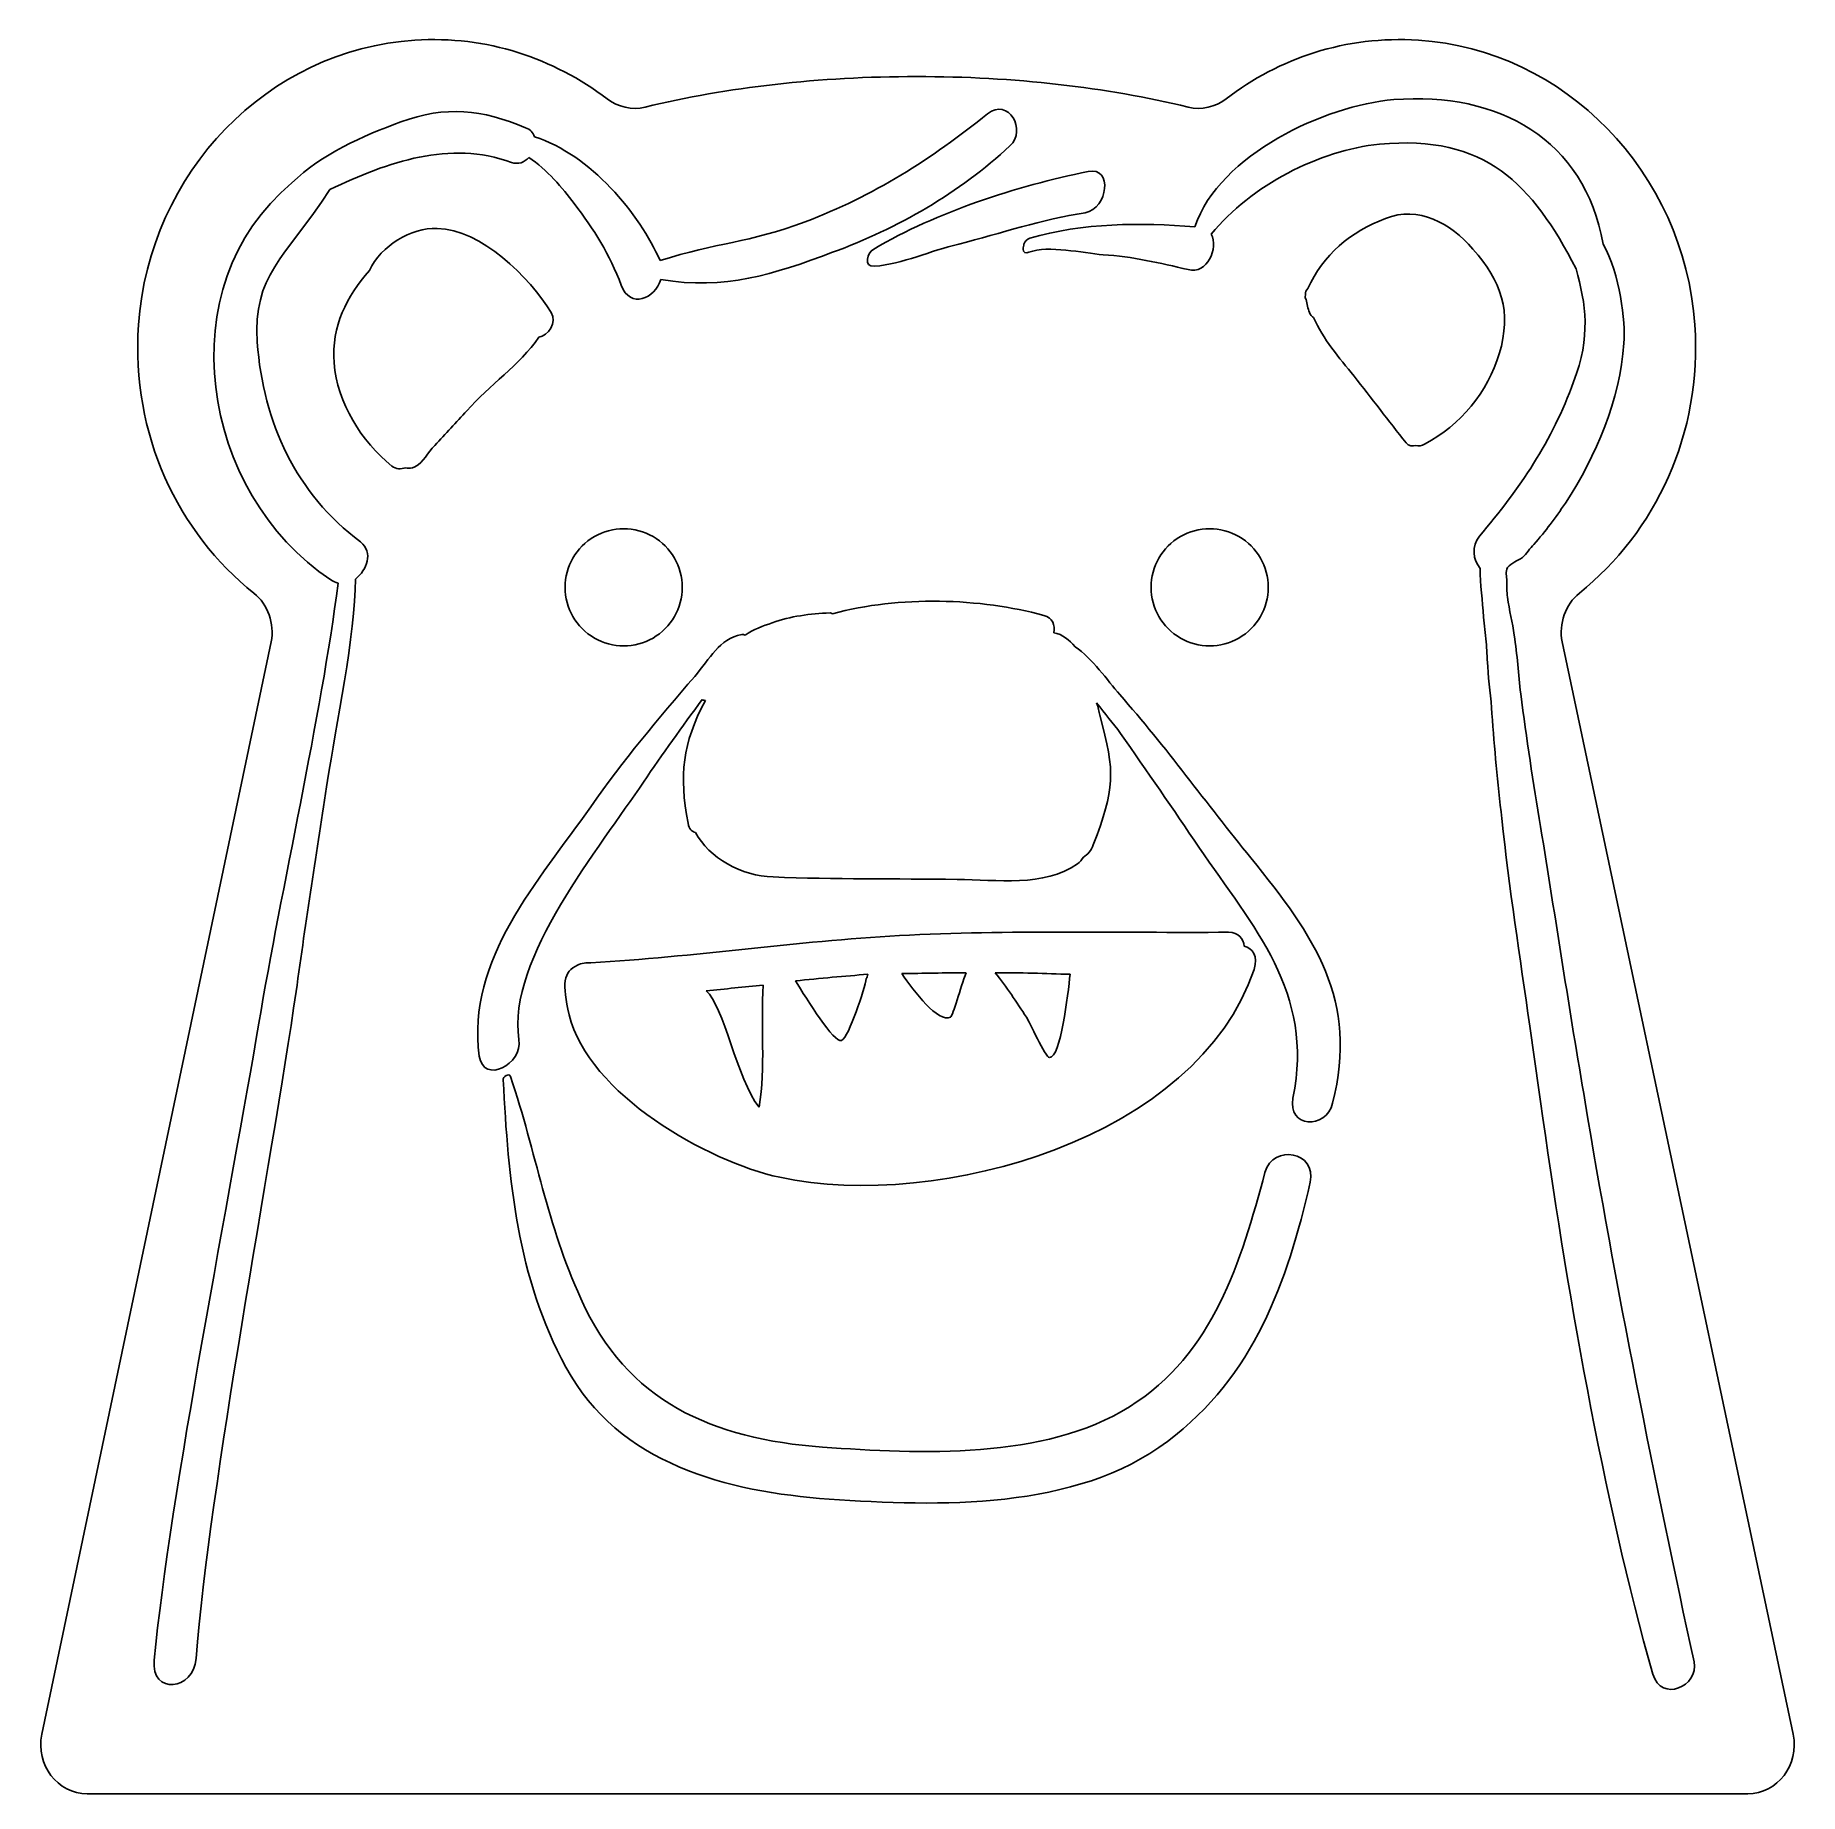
# Model space of a CAD drawing. Extents: x 81.3 to 156.6, y 50.4 to 125.5.
import ezdxf

# ---------------------------------------------------------------- set-up
doc = ezdxf.new("R2010")
doc.units = 0
doc.layers.get('0').update_dxf_attribs({"linetype": 'CONTINUOUS'})

msp = doc.modelspace()

# ---------------------------------------------------------------- linework, layer by layer
at = {"color": 7}
for p, q in [((121.960471, 122.200066), (121.960471, 122.200066)), ((126.260214, 119.733), (126.260214, 119.733)), ((142.683821, 116.420084), (142.683821, 116.420084)), ((147.089294, 115.574233), (147.089294, 115.574233)), ((135.529331, 114.481676), (135.529331, 114.446432)), ((103.316506, 113.706312), (103.316506, 113.706312)), ((97.395549, 107.080479), (97.50128, 107.115723)), ((133.203241, 90.410166), (133.203241, 90.410166)), ((132.92129, 86.63908), (132.92129, 86.63908)), ((116.850122, 85.440792), (116.850122, 85.440792)), ((121.044133, 85.511279), (121.044133, 85.511279)), ((125.48485, 85.440792), (125.48485, 85.440792)), ((112.37416, 84.982622), (112.37416, 84.982622)), ((112.37416, 84.982622), (112.37416, 84.982622)), ((133.802385, 76.982282), (133.802385, 76.982282)), ((152.129157, 56.082714), (152.129157, 56.082714))]:
    msp.add_line(p, q, dxfattribs=at)
at = {"color": 1}
for p, q in [((108.920272, 101.97013), (108.920272, 101.97013)), ((133.943364, 101.97013), (133.943364, 101.97013)), ((91.368864, 99.644036), (81.571089, 52.981254)), ((156.358418, 52.981254), (146.490156, 99.644036)), ((83.509498, 50.443701), (154.420009, 50.443701))]:
    msp.add_line(p, q, dxfattribs=at)
for points in [[(97.501284, 125.33676), (91.227889, 124.949077), (86.152784, 119.697754), (85.694615, 113.177651)], [(105.713088, 122.83445), (103.422241, 124.561396), (100.567495, 125.548223), (97.501284, 125.33676)], [(140.357736, 125.33676), (137.256282, 125.548223), (134.401536, 124.561396), (132.145932, 122.83445)], [(152.164407, 113.177651), (151.706236, 119.697754), (146.595888, 124.949077), (140.357736, 125.33676)], [(118.92951, 123.786032), (114.770744, 123.786032), (110.823438, 123.327864), (107.334301, 122.482012)], [(130.524718, 122.482012), (127.035581, 123.327864), (123.088278, 123.786032), (118.92951, 123.786032)], [(107.334301, 122.482012), (106.770403, 122.341037), (106.171257, 122.482012), (105.713088, 122.83445)], [(132.145932, 122.83445), (131.687763, 122.482012), (131.088619, 122.341037), (130.524718, 122.482012)], [(85.694615, 113.177651), (85.37742, 108.490226), (87.386316, 104.296215), (90.628745, 101.72342)], [(147.230275, 101.72342), (150.472704, 104.33146), (152.4816, 108.525471), (152.164407, 113.177651)], [(103.915654, 101.97013), (103.915654, 102.864119), (104.392591, 103.690198), (105.166808, 104.137193)], [(105.166808, 104.137193), (105.941026, 104.584187), (106.8949, 104.584187), (107.669118, 104.137193)], [(107.669118, 104.137193), (108.443335, 103.690198), (108.920272, 102.864119), (108.920272, 101.97013)], [(128.938746, 101.97013), (128.938746, 102.864119), (129.415683, 103.690198), (130.1899, 104.137193)], [(130.1899, 104.137193), (130.964117, 104.584187), (131.917992, 104.584187), (132.692209, 104.137193)], [(132.692209, 104.137193), (133.466426, 103.690198), (133.943364, 102.864119), (133.943364, 101.97013)], [(105.166808, 99.803066), (104.392591, 100.250061), (103.915654, 101.076141), (103.915654, 101.97013)], [(108.920272, 101.97013), (108.920272, 101.076141), (108.443335, 100.250061), (107.669118, 99.803066)], [(130.1899, 99.803066), (129.415683, 100.250061), (128.938746, 101.076141), (128.938746, 101.97013)], [(133.943364, 101.97013), (133.943364, 101.076141), (133.466426, 100.250061), (132.692209, 99.803066)], [(90.628745, 101.72342), (91.227889, 101.230007), (91.509839, 100.4194), (91.368864, 99.644036)], [(146.490156, 99.644036), (146.34918, 100.4194), (146.631131, 101.230007), (147.230275, 101.72342)], [(107.669118, 99.803066), (106.8949, 99.356072), (105.941026, 99.356072), (105.166808, 99.803066)], [(132.692209, 99.803066), (131.917992, 99.356072), (130.964117, 99.356072), (130.1899, 99.803066)], [(81.571089, 52.981254), (81.289141, 51.677234), (82.240723, 50.443701), (83.509498, 50.443701)], [(154.420009, 50.443701), (155.688787, 50.443701), (156.640369, 51.677234), (156.358418, 52.981254)]]:
    msp.add_open_spline(points, degree=3, dxfattribs=at)
at = {"color": 7}
for points in [[(122.912054, 120.825558), (123.652173, 121.49519), (122.841566, 122.904942), (121.960471, 122.200066)], [(148.25234, 116.631547), (147.441732, 121.107508), (143.811622, 123.151648), (139.300417, 122.79921)], [(102.223948, 121.600921), (100.391271, 122.376285), (98.805301, 122.552504), (96.902136, 121.847628)], [(121.960471, 122.200066), (119.563894, 120.261657), (117.061584, 118.675687), (114.171594, 117.583129)], [(139.300417, 122.79921), (136.375182, 122.552504), (131.863977, 120.47312), (130.806663, 117.371666)], [(96.902136, 121.847628), (95.280921, 121.248483), (93.483488, 120.47312), (92.249955, 119.239587)], [(102.61163, 121.21324), (102.541142, 121.389459), (102.435411, 121.530434), (102.223948, 121.600921)], [(138.701272, 120.896046), (143.212477, 121.318971), (145.221374, 119.204344), (147.089294, 115.574233)], [(93.87117, 118.957637), (96.373479, 120.155926), (98.98152, 121.072264), (101.624804, 120.120682)], [(107.968686, 115.926671), (107.122835, 117.900323), (104.972964, 120.47312), (102.61163, 121.21324)], [(115.334639, 116.279109), (118.118898, 117.301179), (120.762182, 118.816662), (122.912054, 120.825558)], [(131.511539, 117.054472), (133.203241, 119.133856), (136.128475, 120.649339), (138.701272, 120.896046)], [(101.624804, 120.120682), (101.906754, 120.014951), (102.188705, 120.120682), (102.364923, 120.332145)], [(102.364923, 120.332145), (103.140287, 119.803488), (103.809919, 119.028125), (104.303332, 118.358493)], [(126.119239, 117.970811), (127.106065, 118.14703), (127.317528, 119.944463), (126.260214, 119.733)], [(92.249955, 119.239587), (86.928143, 114.869357), (88.337895, 105.987922), (93.906414, 102.287324)], [(126.260214, 119.733), (123.15876, 119.098612), (119.8106, 118.006055), (117.096828, 116.420084)], [(90.769716, 112.437536), (90.593497, 115.327526), (91.897517, 115.961915), (93.87117, 118.957637)], [(104.303332, 118.358493), (105.149183, 117.265935), (105.818815, 116.173377), (106.312228, 114.869357)], [(114.171594, 117.583129), (111.739772, 116.666791), (110.400508, 116.702034), (107.968686, 115.926671)], [(120.726939, 116.631547), (122.524372, 117.089716), (124.286562, 117.688861), (126.119239, 117.970811)], [(138.947979, 117.724104), (137.467739, 117.160204), (136.269451, 116.173377), (135.635062, 114.728382)], [(142.683821, 116.420084), (141.732238, 117.512642), (140.35773, 118.288005), (138.947979, 117.724104)], [(98.452863, 117.301179), (97.325061, 117.336423), (96.056285, 116.561059), (95.562872, 115.503745)], [(103.316506, 113.706312), (102.400167, 115.221795), (100.320784, 117.265935), (98.452863, 117.301179)], [(123.757905, 116.878253), (123.652173, 116.84301), (123.546442, 116.737278), (123.511198, 116.631547)], [(130.806663, 117.371666), (128.515817, 117.547885), (126.013507, 117.547885), (123.757905, 116.878253)], [(130.524713, 115.538989), (131.33532, 115.327526), (131.828733, 116.455328), (131.511539, 117.054472)], [(108.00393, 115.116064), (110.752946, 114.657894), (112.797086, 115.327526), (115.334639, 116.279109)], [(117.096828, 116.420084), (116.814878, 116.279109), (116.638659, 115.644721), (117.132072, 115.679964)], [(117.132072, 115.679964), (118.330361, 115.785696), (119.52865, 116.349596), (120.726939, 116.631547)], [(123.475954, 116.420084), (123.440711, 116.279109), (123.61693, 116.208621), (123.722661, 116.279109)], [(123.511198, 116.631547), (123.511198, 116.561059), (123.475954, 116.490572), (123.475954, 116.420084)], [(123.722661, 116.279109), (124.568512, 116.596303), (126.013507, 116.243865), (126.894602, 116.173377)], [(126.894602, 116.173377), (128.128135, 116.10289), (129.326424, 115.82094), (130.524713, 115.538989)], [(143.811622, 111.944123), (144.340279, 113.741556), (143.917353, 115.045576), (142.683821, 116.420084)], [(149.133434, 112.402292), (149.203922, 113.31863), (148.957215, 115.36277), (148.25234, 116.631547)], [(95.562872, 115.503745), (94.576046, 114.375944), (93.941657, 113.142411), (94.047389, 111.556441)], [(147.089294, 115.574233), (147.51222, 114.05875), (147.723683, 112.684242), (146.983563, 110.745834)], [(106.312228, 114.869357), (106.69991, 113.847287), (107.757224, 114.305457), (108.00393, 115.116064)], [(135.635062, 114.728382), (135.564575, 114.657894), (135.529331, 114.587407), (135.529331, 114.481676)], [(135.529331, 114.446432), (135.494087, 114.375944), (135.529331, 114.305457), (135.564575, 114.270213)], [(135.564575, 114.270213), (135.599819, 114.05875), (135.635062, 113.882531), (135.70555, 113.706312)], [(102.787849, 112.648998), (103.175531, 112.719486), (103.598456, 113.283387), (103.316506, 113.706312)], [(135.70555, 113.706312), (135.740794, 113.600581), (135.811281, 113.530093), (135.881769, 113.494849)], [(135.881769, 113.494849), (136.269451, 112.578511), (136.974326, 111.767904), (137.608715, 110.99254)], [(95.17519, 103.908538), (92.426174, 105.987922), (91.016423, 108.983644), (90.769716, 112.437536)], [(99.721639, 109.512301), (100.673222, 110.604858), (101.977242, 111.450709), (102.787849, 112.648998)], [(146.631125, 105.564996), (147.970389, 107.609136), (148.957215, 109.97047), (149.133434, 112.402292)], [(94.047389, 111.556441), (94.188364, 109.829495), (95.210434, 108.208281), (96.514454, 107.150967)], [(140.639681, 108.102549), (142.155164, 108.877913), (143.318209, 110.322908), (143.811622, 111.944123)], [(137.608715, 110.99254), (138.348834, 110.040958), (139.088954, 109.089375), (139.829073, 108.137793)], [(146.983563, 110.745834), (146.067225, 108.208281), (144.692717, 106.199385), (142.965771, 104.155245)], [(98.347131, 108.032062), (98.805301, 108.525475), (99.26347, 109.018888), (99.721639, 109.512301)], [(97.50128, 107.115723), (97.888962, 107.327186), (98.029937, 107.714868), (98.347131, 108.032062)], [(139.829073, 108.137793), (139.934805, 107.996818), (140.111024, 107.996818), (140.251999, 108.032062)], [(140.251999, 108.032062), (140.35773, 107.996818), (140.498706, 107.996818), (140.639681, 108.102549)], [(96.514454, 107.150967), (96.690673, 107.009992), (96.902136, 107.009992), (97.113599, 107.080479)], [(97.113599, 107.080479), (97.184086, 107.045236), (97.289818, 107.045236), (97.395549, 107.080479)], [(145.291861, 103.802807), (145.785274, 104.366707), (146.2082, 104.930608), (146.631125, 105.564996)], [(142.965771, 104.155245), (142.613333, 103.732319), (142.683821, 103.133175), (143.001015, 102.780737)], [(94.963727, 102.322568), (95.45714, 102.710249), (95.739091, 103.450369), (95.17519, 103.908538)], [(144.16406, 102.815981), (144.340279, 103.027443), (144.586985, 103.097931), (144.798448, 103.238906)], [(144.798448, 103.238906), (144.974667, 103.415125), (145.115642, 103.626588), (145.291861, 103.802807)], [(143.001015, 102.780737), (142.965771, 102.075861), (143.106746, 101.406229), (143.14199, 100.701353)], [(144.128816, 102.25208), (144.128816, 102.428299), (144.058328, 102.639762), (144.16406, 102.815981)], [(94.223608, 102.146349), (93.483488, 96.401611), (91.791786, 89.070902), (90.840204, 83.361408)], [(93.765438, 93.723083), (94.117876, 95.943441), (94.963727, 99.996477), (94.963727, 102.322568)], [(93.906414, 102.287324), (94.012145, 102.216836), (94.117876, 102.181592), (94.223608, 102.146349)], [(144.16406, 101.547204), (144.128816, 101.793911), (144.128816, 102.005373), (144.128816, 102.25208)], [(124.357049, 100.771841), (121.643277, 101.51196), (118.189386, 101.617692), (115.334639, 100.842328)], [(144.44601, 99.92599), (144.375523, 100.454647), (144.234547, 100.983303), (144.16406, 101.547204)], [(112.761842, 100.454647), (112.37416, 100.313671), (111.951235, 100.172696), (111.598797, 99.92599)], [(115.228907, 100.877572), (114.383056, 100.842328), (113.537205, 100.736597), (112.761842, 100.454647)], [(115.334639, 100.842328), (115.299395, 100.842328), (115.264151, 100.877572), (115.228907, 100.877572)], [(124.779975, 100.031721), (124.850462, 100.348915), (124.744731, 100.666109), (124.357049, 100.771841)], [(143.14199, 100.701353), (143.177234, 100.348915), (143.212477, 99.996477), (143.247721, 99.644039)], [(111.457822, 99.961234), (110.470995, 99.749771), (110.118558, 98.939164), (109.448926, 98.1638)], [(111.598797, 99.92599), (111.563553, 99.961234), (111.493065, 99.961234), (111.457822, 99.961234)], [(125.696313, 99.432577), (125.449607, 99.714527), (125.167656, 99.961234), (124.779975, 100.031721)], [(143.247721, 99.644039), (143.282965, 99.291602), (143.282965, 99.044895), (143.318209, 98.586726)], [(144.72796, 97.423681), (144.622229, 98.269532), (144.586985, 99.080139), (144.44601, 99.92599)], [(127.599478, 97.388437), (127.070821, 97.987581), (126.436433, 98.939164), (125.696313, 99.432577)], [(109.448926, 98.1638), (107.898199, 96.366367), (106.382716, 94.568934), (105.008208, 92.595281)], [(143.318209, 98.586726), (143.353453, 97.917094), (143.459184, 97.247462), (143.494428, 96.57783)], [(133.203241, 90.410166), (131.300076, 92.736256), (129.57313, 95.168078), (127.599478, 97.388437)], [(145.573811, 91.74943), (145.256617, 93.617351), (144.974667, 95.520516), (144.72796, 97.423681)], [(107.26381, 93.652595), (108.074418, 94.850884), (108.920269, 96.013929), (109.76612, 97.176974)], [(109.907095, 97.14173), (108.920269, 95.273809), (108.779293, 93.969789), (109.166975, 91.890405)], [(109.76612, 97.176974), (109.801363, 97.14173), (109.871851, 97.14173), (109.907095, 97.14173)], [(126.471677, 90.974067), (127.388015, 93.370645), (127.423259, 94.040277), (126.753627, 96.507342)], [(126.753627, 96.507342), (126.718383, 96.648317), (126.683139, 96.85978), (126.612652, 97.035999)], [(126.612652, 97.035999), (126.96509, 96.57783), (127.317528, 96.154904), (127.634722, 95.731979)], [(143.494428, 96.57783), (143.600159, 95.09759), (143.741134, 93.617351), (143.917353, 92.101868)], [(127.634722, 95.731979), (128.762523, 94.110764), (129.890324, 92.48955), (130.982882, 90.868335)], [(92.426174, 84.700672), (92.8491, 87.731638), (93.307269, 90.72736), (93.765438, 93.723083)], [(101.941998, 82.656532), (101.413341, 86.07518), (105.431133, 90.903579), (107.26381, 93.652595)], [(105.008208, 92.595281), (102.787849, 89.42334), (99.686395, 86.07518), (100.250296, 81.951656)], [(143.917353, 92.101868), (144.234547, 89.14139), (144.692717, 86.180911), (145.115642, 83.220433)], [(109.166975, 91.890405), (109.202219, 91.643699), (109.343194, 91.537967), (109.484169, 91.502724)], [(109.484169, 91.502724), (110.04807, 90.410166), (111.457822, 89.634803), (112.797086, 89.599559)], [(147.476976, 79.978004), (146.807344, 83.890065), (146.2082, 87.837369), (145.573811, 91.74943)], [(125.802045, 90.16346), (125.907776, 90.233947), (125.978264, 90.339679), (126.048751, 90.44541)], [(126.048751, 90.44541), (126.22497, 90.551141), (126.401189, 90.72736), (126.471677, 90.974067)], [(130.982882, 90.868335), (133.308972, 87.449688), (135.917013, 84.700672), (135.000674, 80.154223)], [(120.656451, 89.493828), (122.348153, 89.493828), (124.357049, 89.14139), (125.802045, 90.16346)], [(136.692376, 79.94276), (137.820177, 84.348234), (135.917013, 87.062006), (133.203241, 90.410166)], [(112.797086, 89.599559), (115.405126, 89.493828), (118.048411, 89.529071), (120.656451, 89.493828)], [(118.189386, 87.09725), (113.783912, 86.850543), (109.413682, 86.180911), (105.008208, 85.934205)], [(132.251658, 87.238225), (127.564234, 87.202981), (122.87681, 87.343956), (118.189386, 87.09725)], [(132.92129, 86.63908), (132.886047, 86.956275), (132.674584, 87.238225), (132.251658, 87.238225)], [(105.008208, 85.934205), (104.867233, 85.934205), (104.585282, 85.934205), (104.444307, 85.828473)], [(133.344216, 85.652254), (133.520435, 86.216155), (133.273728, 86.568593), (132.92129, 86.63908)], [(104.444307, 85.828473), (103.845163, 85.581767), (103.774675, 85.017866), (104.091869, 83.713846)], [(113.079036, 76.770819), (119.916331, 75.325824), (130.912394, 78.427277), (133.344216, 85.652254)], [(113.748668, 85.158841), (114.805982, 85.264573), (115.863295, 85.370304), (116.850122, 85.440792)], [(115.72232, 82.621288), (115.405126, 82.480313), (114.242081, 84.383478), (113.748668, 85.158841)], [(116.779634, 85.264573), (116.709146, 84.841647), (116.039514, 82.762263), (115.72232, 82.621288)], [(116.850122, 85.440792), (116.814878, 85.370304), (116.814878, 85.299816), (116.779634, 85.264573)], [(118.295117, 85.476035), (119.211456, 85.476035), (120.127794, 85.511279), (121.044133, 85.511279)], [(120.374501, 83.608114), (119.845844, 83.361408), (118.823774, 84.700672), (118.295117, 85.476035)], [(121.044133, 85.511279), (120.797426, 84.876891), (120.480232, 83.678602), (120.374501, 83.608114)], [(123.61693, 83.608114), (123.194004, 84.242503), (122.771079, 84.912135), (122.277665, 85.511279)], [(122.277665, 85.511279), (123.334979, 85.511279), (124.427537, 85.476035), (125.48485, 85.440792)], [(125.48485, 85.440792), (125.379119, 84.594941), (125.097169, 81.881169), (124.603756, 81.881169)], [(88.161676, 56.223689), (88.725576, 63.624885), (91.368861, 77.369963), (92.426174, 84.700672)], [(109.942339, 84.735916), (110.752946, 84.806403), (111.563553, 84.912135), (112.37416, 84.982622)], [(112.197941, 79.766541), (111.246359, 80.96483), (110.682458, 84.136771), (109.942339, 84.735916)], [(112.37416, 84.982622), (112.268429, 83.255677), (112.479892, 81.493487), (112.197941, 79.766541)], [(104.091869, 83.713846), (104.902476, 80.330442), (109.977582, 77.440451), (113.079036, 76.770819)], [(90.840204, 83.361408), (89.677159, 76.453625), (87.033874, 63.131472), (86.364242, 56.153201)], [(124.603756, 81.881169), (124.427537, 81.881169), (123.722661, 83.467139), (123.61693, 83.608114)], [(145.115642, 83.220433), (145.256617, 82.163119), (145.432836, 81.070561), (145.573811, 80.013248)], [(100.250296, 81.951656), (100.426515, 80.718124), (102.118217, 81.599218), (101.941998, 82.656532)], [(101.58956, 81.070561), (101.519072, 81.24678), (101.237122, 81.070561), (101.272366, 80.929586)], [(101.272366, 80.929586), (101.483829, 76.700331), (101.87151, 72.471076), (103.950894, 68.664747)], [(104.585282, 71.589982), (103.140287, 74.761923), (102.682118, 77.792889), (101.58956, 81.070561)], [(135.000674, 80.154223), (134.753968, 78.885446), (136.410426, 78.779715), (136.692376, 79.94276)], [(145.573811, 80.013248), (146.631125, 72.365345), (148.25234, 62.990497), (150.366967, 55.554057)], [(152.129157, 56.082714), (150.507942, 63.48391), (148.710509, 72.50632), (147.476976, 79.978004)], [(135.740794, 76.559356), (136.022744, 77.863376), (134.154823, 78.215814), (133.802385, 76.982282)], [(133.802385, 76.982282), (132.780315, 73.175952), (131.61727, 69.228648), (128.022403, 66.973045)], [(129.643618, 65.492806), (133.344216, 68.277065), (134.753968, 72.294857), (135.740794, 76.559356)], [(114.911713, 65.246099), (110.189045, 65.598537), (106.558935, 67.184508), (104.585282, 71.589982)], [(103.950894, 68.664747), (106.206497, 64.50598), (110.823433, 63.342935), (115.193663, 63.02574)], [(128.022403, 66.973045), (124.357049, 64.682199), (119.07048, 64.964149), (114.911713, 65.246099)], [(115.193663, 63.02574), (119.845844, 62.708546), (125.731557, 62.532327), (129.643618, 65.492806)], [(86.364242, 56.153201), (86.223267, 54.637718), (88.055944, 54.849181), (88.161676, 56.223689)], [(150.366967, 55.554057), (150.719405, 54.320524), (152.340619, 55.0254), (152.129157, 56.082714)]]:
    msp.add_open_spline(points, degree=3, dxfattribs=at)

doc.saveas('drawing.dxf')
